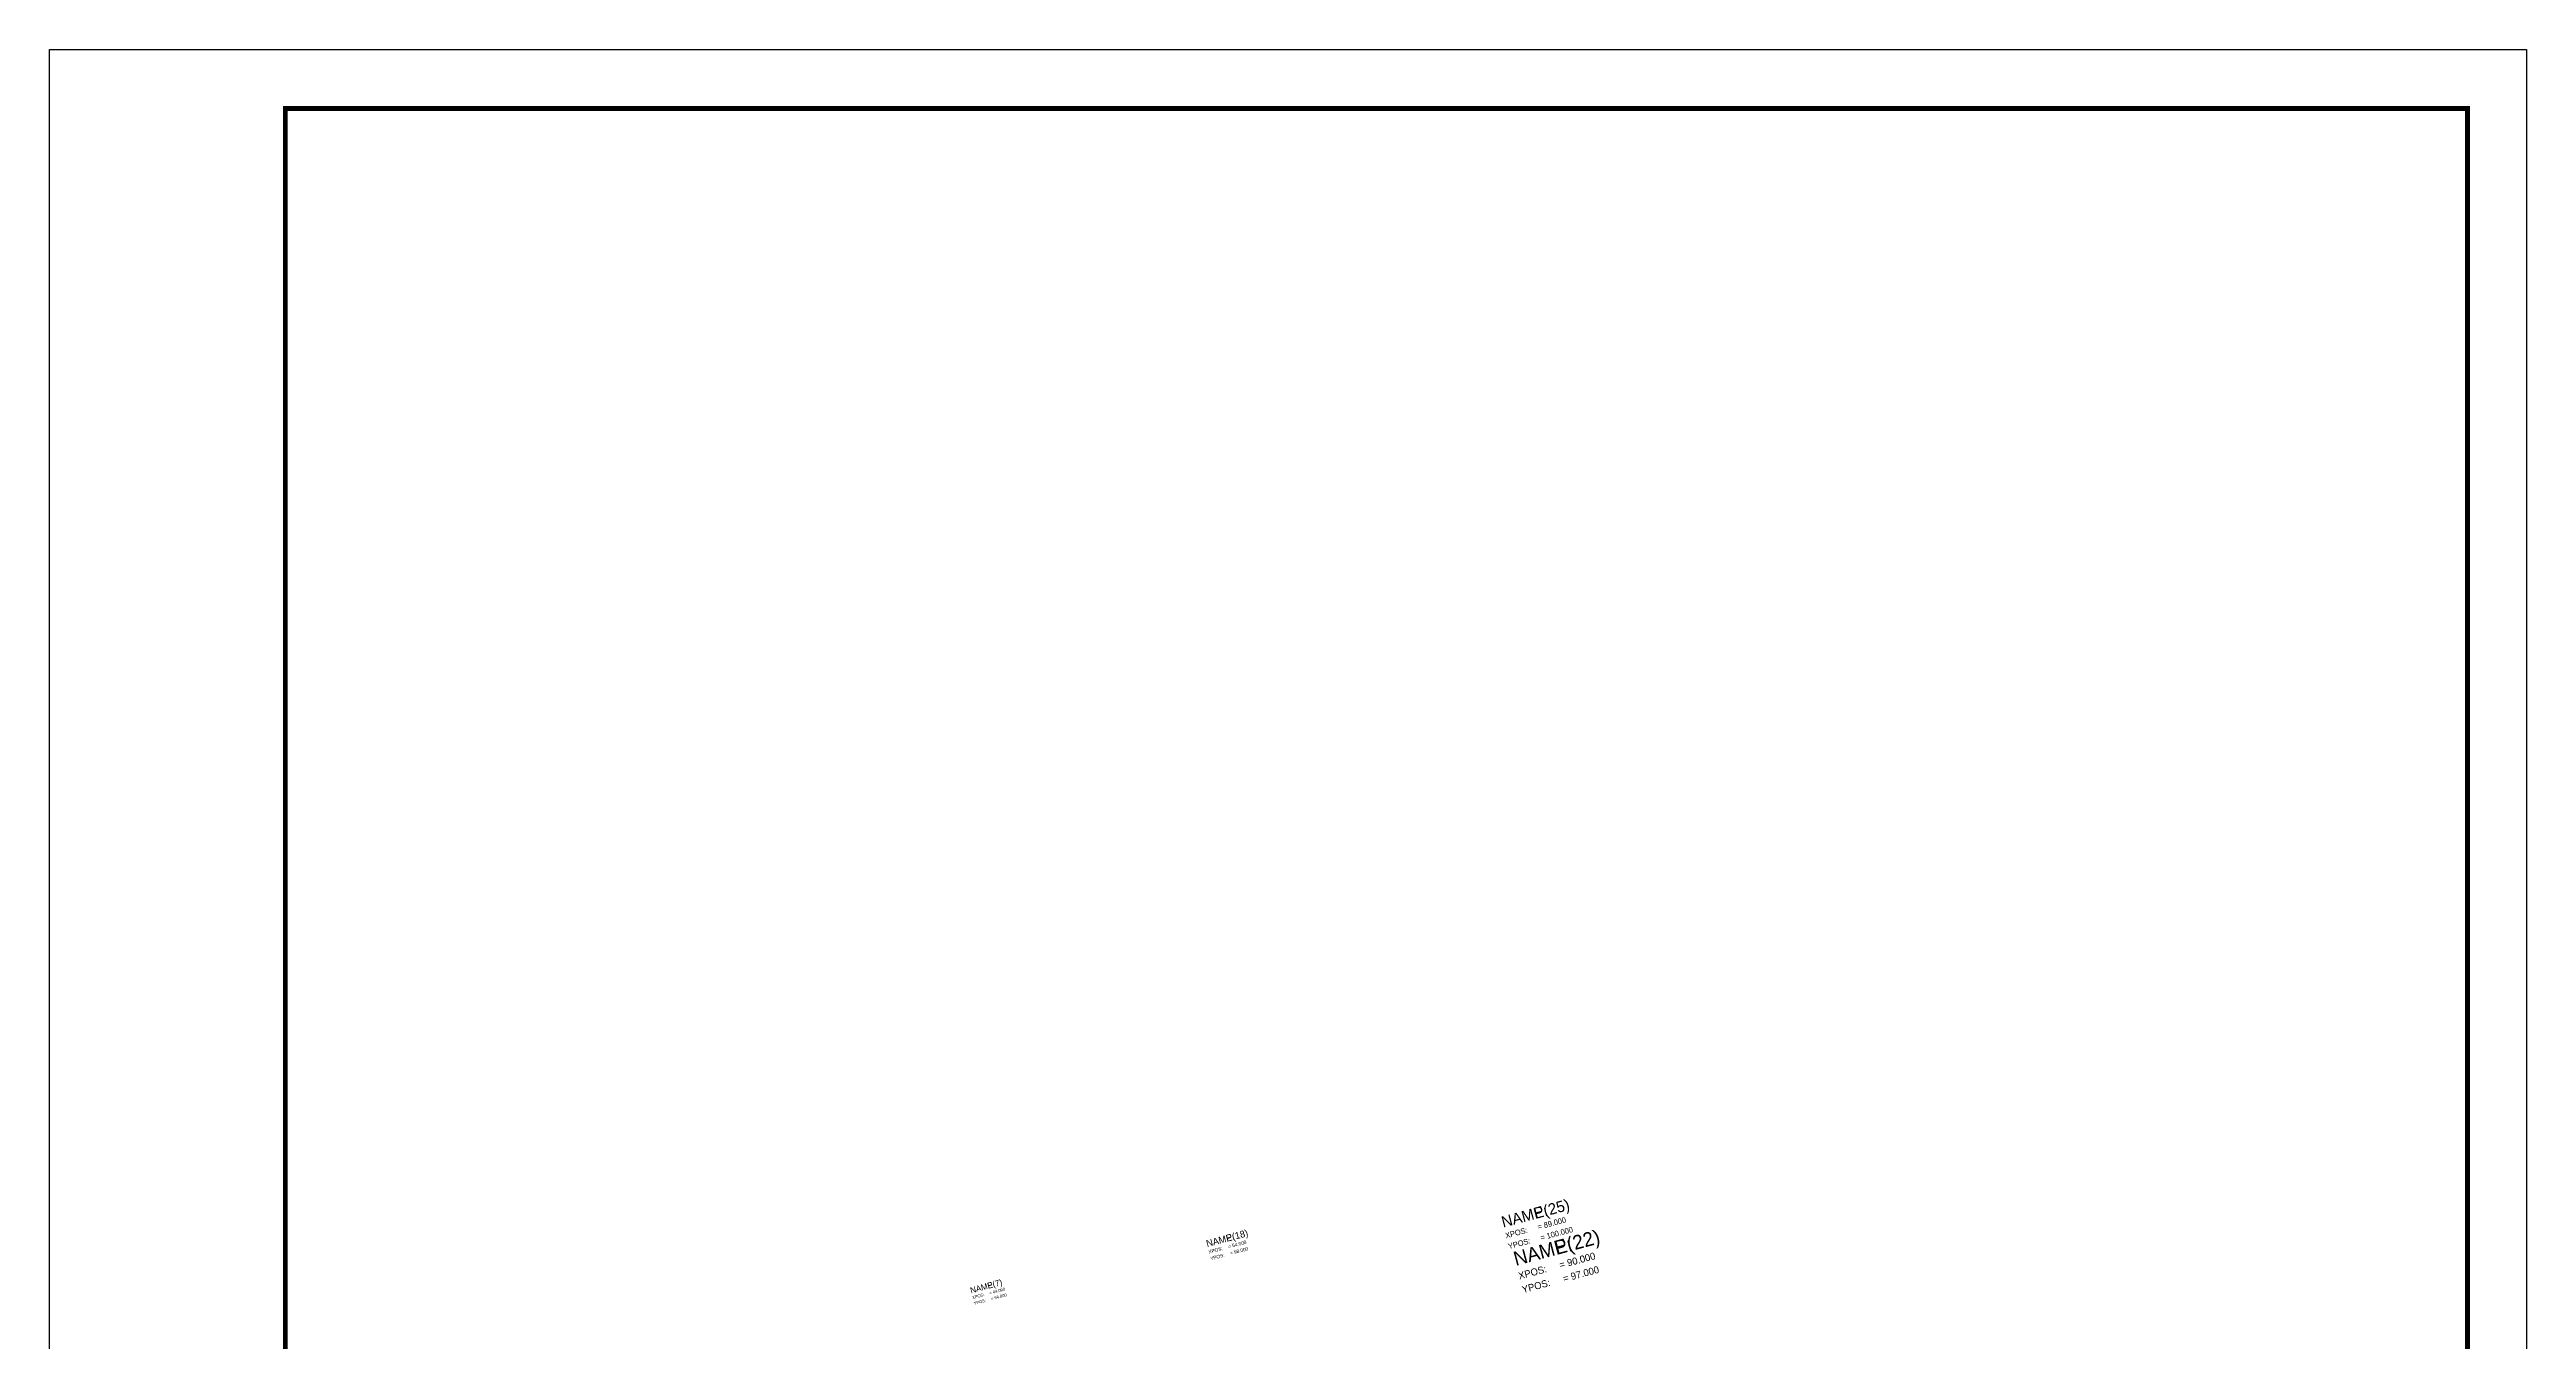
# Model space of a CAD drawing. Header units: metres. Extents: x -311 to 752, y -373 to 924.
# Drawn here: x -34 to 176, y 89.4 to 199 of the extents above; entities that cross this region are included whole.
import ezdxf

# ---------------------------------------------------------------- set-up
doc = ezdxf.new("R2010")
doc.units = ezdxf.units.M

# ---------------------------------------------------------------- blocks, each defined once
blk = doc.blocks.new('штамп')
at = {"layer": 'F_TitleBox', "color": 4}
blk.add_lwpolyline([(-34, -98), (-34, 199), (176, 199), (176, -98), (-34, -98)], close=True, dxfattribs=at)
at = {"layer": 'F_TitleBox', "color": 2, "const_width": 0.4}
blk.add_lwpolyline([(-14, -93), (-14, 194), (171, 194), (171, -93), (-14, -93)], close=True, dxfattribs=at)
at = {"layer": 'POINTS', "color": 1}
blk.add_point((0, 0), dxfattribs=at)
at = {"color": 3}
blk.add_text('Name:', height=0.5, dxfattribs=at).set_placement((0, 0))
blk.add_attdef('NAME', (1, 0), '', height=0.5, dxfattribs=at)
blk = doc.blocks.new('FLAG')
at = {"color": 3}
blk.add_text('NAME:', height=0.5, dxfattribs=at).set_placement((0, -0.5))
at = {"color": 4}
for s, p in [('XPOS:', (0, -1)), ('YPOS:', (0, -1.5))]:
    blk.add_text(s, height=0.25, dxfattribs=at).set_placement(p)
at = {"color": 3}
blk.add_attdef('NAME', (1.5, -0.5), '', height=0.5, dxfattribs=at)
at = {"color": 4}
for tag, p in [('XPOS', (1.5, -1)), ('YPOS', (1.5, -1.5))]:
    blk.add_attdef(tag, p, '', height=0.25, dxfattribs=at)

msp = doc.modelspace()

# ---------------------------------------------------------------- block references
at = {"rotation": 15}
for p, xscale, yscale, zscale, values in [((89, 100), 1.8888803224121333, 1.8888803224121333, 1.8888803224121333, {'NAME': 'P(25)', 'XPOS': '= 89.000', 'YPOS': '= 100.000'}), ((64, 98), 1.1611003028315934, 1.1611003028315934, 1.1611003028315934, {'NAME': 'P(18)', 'XPOS': '= 64.000', 'YPOS': '= 98.000'}), ((90, 97), 2.3934912181658965, 2.3934912181658965, 2.3934912181658965, {'NAME': 'P(22)', 'XPOS': '= 90.000', 'YPOS': '= 97.000'}), ((44, 94), 1.0086351454735283, 1.0086351454735283, 1.0086351454735283, {'NAME': 'P(7)', 'XPOS': '= 44.000', 'YPOS': '= 94.000'})]:
    msp.add_blockref('FLAG', p, dxfattribs=dict(at, xscale=xscale, yscale=yscale, zscale=zscale)).add_auto_attribs(values)
at = {"layer": 'F_TitleBox'}
msp.add_blockref('штамп', (0, 0), dxfattribs=at)

doc.saveas('drawing.dxf')
